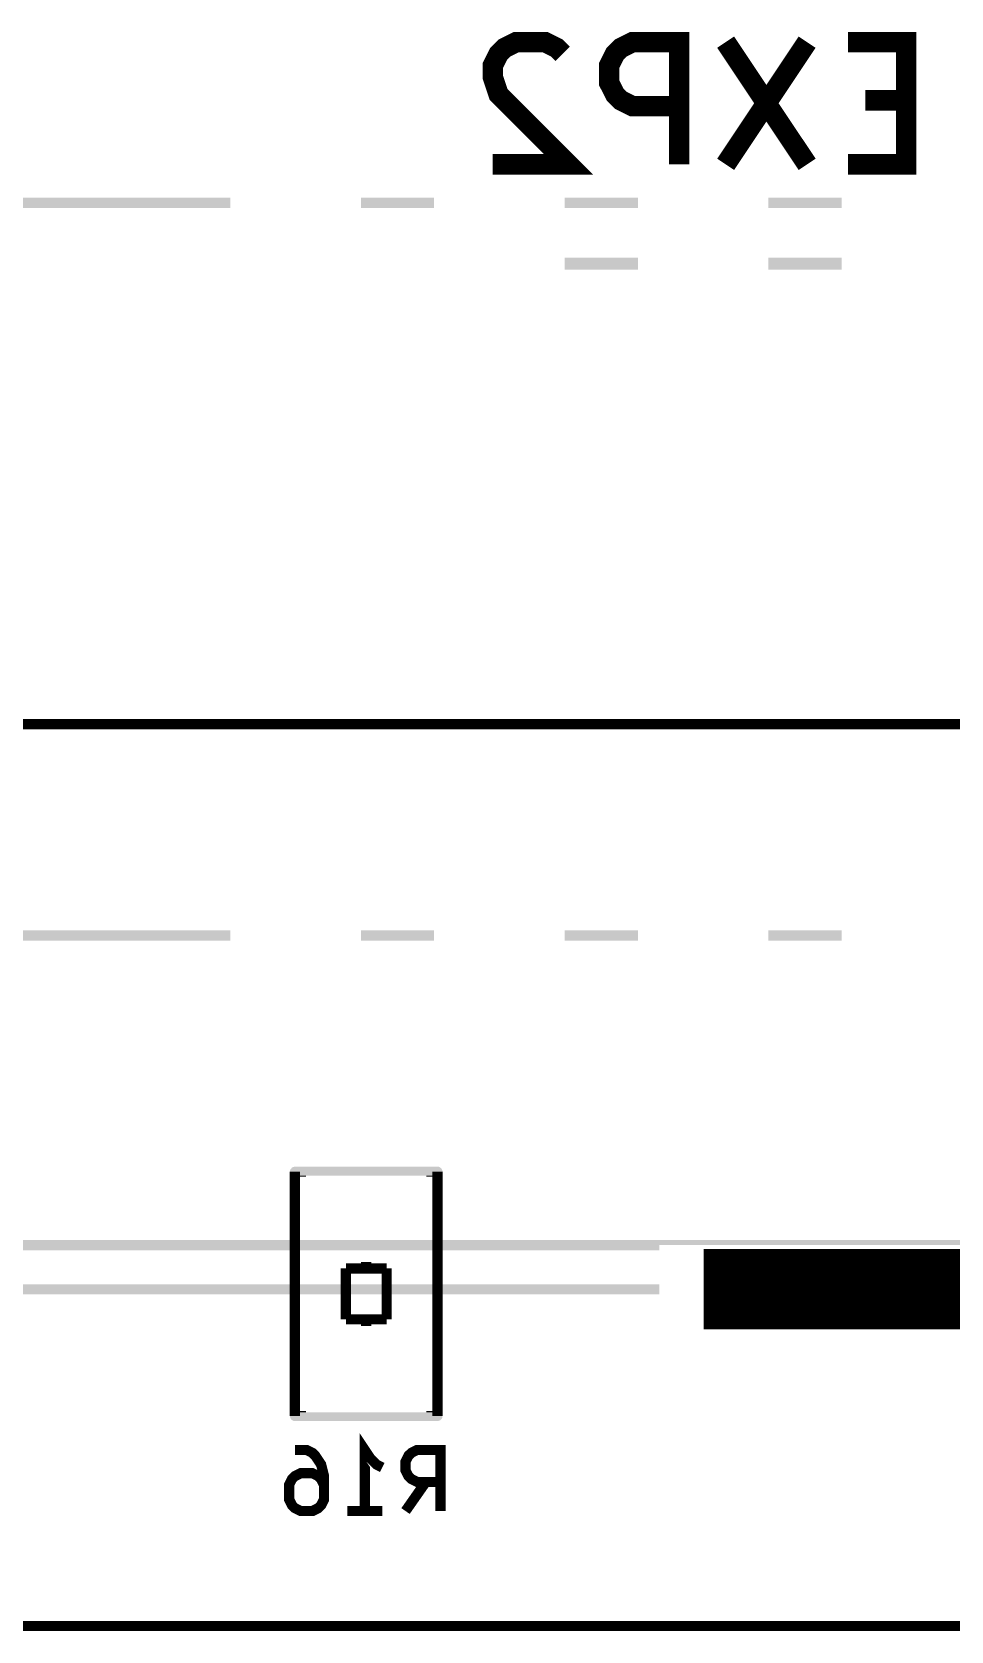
# Model space of a CAD drawing. Extents: x 66 to 205, y -127 to -80.
# Drawn here: x 152.68 to 164.14, y -127.06 to -107.12 of the extents above; entities that cross this region are included whole.
import ezdxf

# ---------------------------------------------------------------- set-up
doc = ezdxf.new("R2010")
doc.units = 0
for name, color, linetype in [('MKSMINI12864-B_SILKS_GBR', 5, 'CONTINUOUS'), ('MKSMINI12864-EDGE_CUTS_GBR', 3, 'CONTINUOUS'), ('MKSMINI12864-F_SILKS_GBR', 11, 'CONTINUOUS'), ('MKSMINI12864-NPTH_DRL', 12, 'CONTINUOUS')]:
    doc.layers.add(name, color=color, linetype=linetype)

msp = doc.modelspace()

# ---------------------------------------------------------------- linework, layer by layer
at = {"layer": 'MKSMINI12864-B_SILKS_GBR'}
for points, const_width in [([(159.294286, -107.38757), (159.221714, -107.315), (159.076572, -107.242428), (158.713714, -107.242428), (158.568572, -107.315), (158.496, -107.38757), (158.423428, -107.532714), (158.423428, -107.677856), (158.496, -107.89557), (159.366858, -108.766428), (158.423428, -108.766428)], 0.254), ([(160.745714, -108.766428), (160.745714, -107.242428), (160.165142, -107.242428), (160.02, -107.315), (159.947428, -107.38757), (159.874858, -107.532714), (159.874858, -107.750428), (159.947428, -107.89557), (160.02, -107.968142), (160.165142, -108.040714), (160.745714, -108.040714)], 0.254), ([(162.342286, -107.242428), (161.326286, -108.766428)], 0.254), ([(161.326286, -107.242428), (162.342286, -108.766428)], 0.254), ([(162.850286, -108.766428), (163.576, -108.766428), (163.576, -107.242428), (162.850286, -107.242428)], 0.254), ([(163.576, -107.968142), (163.068, -107.968142)], 0.254), ([(155.956, -121.3335), (155.956, -124.3815)], 0.127), ([(157.734, -124.3815), (157.734, -121.3335)], 0.127), ([(156.591, -122.54), (156.591, -123.175)], 0.127), ([(156.845, -122.54), (156.591, -122.54)], 0.127), ([(157.099, -122.54), (156.845, -122.54)], 0.127), ([(157.099, -123.175), (157.099, -122.54)], 0.127), ([(156.591, -123.175), (157.099, -123.175)], 0.127), ([(156.826858, -125.566714), (156.826858, -124.804714), (156.899428, -124.91357), (156.972, -124.986142), (157.044572, -125.022428)], 0.127), ([(155.956, -124.804714), (156.101142, -124.804714), (156.173714, -124.841), (156.21, -124.877284), (156.282572, -124.986142), (156.318858, -125.131284), (156.318858, -125.42157), (156.282572, -125.494142), (156.246286, -125.530428), (156.173714, -125.566714), (156.028572, -125.566714), (155.956, -125.530428), (155.919714, -125.494142), (155.883428, -125.42157), (155.883428, -125.240142), (155.919714, -125.16757), (155.956, -125.131284), (156.028572, -125.095), (156.173714, -125.095), (156.246286, -125.131284), (156.282572, -125.16757), (156.318858, -125.240142)], 0.127), ([(157.770286, -125.566714), (157.770286, -124.804714), (157.48, -124.804714), (157.407428, -124.841), (157.371142, -124.877284), (157.334858, -124.949856), (157.334858, -125.058714), (157.371142, -125.131284), (157.407428, -125.16757), (157.48, -125.203856), (157.770286, -125.203856)], 0.127), ([(157.334858, -125.566714), (157.588858, -125.203856)], 0.127), ([(156.609142, -125.566714), (157.044572, -125.566714)], 0.127)]:
    msp.add_lwpolyline(points, dxfattribs=dict(at, const_width=const_width))
for points in [[(150.822052, -109.254354), (150.82743, -109.219204), (155.152, -109.254354), (155.152, -109.219204)], [(150.836414, -109.286886), (150.822052, -109.254354), (155.152, -109.286886), (155.152, -109.254354)], [(150.82743, -109.219204), (150.850862, -109.192456), (155.152, -109.219204), (155.152, -109.192456)], [(150.866012, -109.306594), (150.836414, -109.286886), (155.152, -109.306594), (155.152, -109.286886)], [(150.850862, -109.192456), (150.885, -109.1825), (155.152, -109.192456), (155.152, -109.1825)], [(150.885, -109.3095), (150.866012, -109.306594), (155.152, -109.3095), (155.152, -109.306594)], [(156.778, -109.3095), (156.778, -109.1825), (157.692, -109.3095), (157.692, -109.1825)], [(159.318, -109.3095), (159.318, -109.1825), (160.232, -109.3095), (160.232, -109.1825)], [(161.858, -109.3095), (161.858, -109.1825), (162.772, -109.3095), (162.772, -109.1825)], [(159.318, -110.081), (159.318, -109.931), (160.232, -110.081), (160.232, -109.931)], [(161.858, -110.081), (161.858, -109.931), (162.772, -110.081), (162.772, -109.931)], [(150.8215, -118.388004), (150.827428, -118.361212), (155.152, -118.388004), (155.152, -118.361212)], [(150.831462, -118.42214), (150.8215, -118.388004), (155.152, -118.42214), (155.152, -118.388004)], [(150.827428, -118.361212), (150.850856, -118.33446), (155.152, -118.361212), (155.152, -118.33446)], [(150.858214, -118.44557), (150.831462, -118.42214), (155.152, -118.44557), (155.152, -118.42214)], [(150.850856, -118.33446), (150.884994, -118.3245), (155.152, -118.33446), (155.152, -118.3245)], [(150.88311, -118.45108), (150.858214, -118.44557), (155.152, -118.45108), (155.152, -118.44557)], [(150.885006, -118.4515), (150.88311, -118.45108), (150.885006, -118.4515), (155.152, -118.45108)], [(150.884994, -118.3245), (155.152, -118.32408), (155.152, -118.3245), (155.152, -118.32408)], [(156.778, -118.32392), (157.692, -118.32383), (157.692, -118.32392), (157.692, -118.32383)], [(156.778, -118.45083), (156.778, -118.32392), (157.692, -118.45083), (157.692, -118.32392)], [(156.778, -118.45092), (156.778, -118.45083), (156.778, -118.45092), (157.692, -118.45083)], [(159.318, -118.32367), (160.232, -118.32358), (160.232, -118.32367), (160.232, -118.32358)], [(159.318, -118.45058), (159.318, -118.32367), (160.232, -118.45058), (160.232, -118.32367)], [(159.318, -118.45067), (159.318, -118.45058), (159.318, -118.45067), (160.232, -118.45058)], [(161.858, -118.32342), (162.772, -118.32333), (162.772, -118.32342), (162.772, -118.32333)], [(161.858, -118.45033), (161.858, -118.32342), (162.772, -118.45033), (162.772, -118.32342)], [(161.858, -118.45042), (161.858, -118.45033), (161.858, -118.45042), (162.772, -118.45033)], [(155.910774, -121.292612), (155.921862, -121.279956), (157.782584, -121.292612), (157.763578, -121.279956)], [(155.921862, -121.279956), (155.946042, -121.272904), (157.763578, -121.279956), (157.752986, -121.272904)], [(155.946042, -121.272904), (155.956, -121.27), (157.752986, -121.272904), (157.734, -121.27)], [(155.893052, -121.341854), (155.895608, -121.325144), (157.794388, -121.341854), (157.796946, -121.325144)], [(155.901194, -121.360294), (155.893052, -121.341854), (157.791568, -121.360294), (157.794388, -121.341854)], [(155.895608, -121.325144), (155.89843, -121.306704), (157.796946, -121.325144), (157.788806, -121.306704)], [(155.89843, -121.306704), (155.910774, -121.292612), (157.788806, -121.306704), (157.782584, -121.292612)], [(155.907414, -121.374386), (155.901194, -121.360294), (157.779222, -121.374386), (157.791568, -121.360294)], [(155.918098, -121.3815), (155.907414, -121.374386), (157.77299, -121.3815), (157.779222, -121.374386)], [(155.937012, -121.394094), (155.918098, -121.3815), (156.094, -121.394094), (156.094, -121.3815)], [(155.956, -121.397), (155.937012, -121.394094), (156.094, -121.397), (156.094, -121.394094)], [(157.596, -121.387042), (157.596, -121.3815), (157.768136, -121.387042), (157.77299, -121.3815)], [(157.596, -121.397), (157.596, -121.387042), (157.734, -121.397), (157.768136, -121.387042)], [(156.7815, -122.54), (156.7815, -122.4585), (156.9085, -122.54), (156.9085, -122.4585)], [(156.789316, -122.566792), (156.7815, -122.54), (156.902568, -122.566792), (156.9085, -122.54)], [(156.791456, -122.574136), (156.789316, -122.566792), (156.896134, -122.574136), (156.902568, -122.566792)], [(156.81361, -122.593542), (156.791456, -122.574136), (156.879136, -122.593542), (156.896134, -122.574136)], [(156.818204, -122.597568), (156.81361, -122.593542), (156.865334, -122.597568), (156.879136, -122.593542)], [(156.845, -122.6035), (156.818204, -122.597568), (156.845, -122.6035), (156.865334, -122.597568)], [(156.7815, -123.175), (156.78743, -123.148202), (156.9085, -123.175), (156.900684, -123.148202)], [(156.7815, -123.2565), (156.7815, -123.175), (156.9085, -123.2565), (156.9085, -123.175)], [(156.78743, -123.148202), (156.793862, -123.14086), (156.900684, -123.148202), (156.898542, -123.14086)], [(156.793862, -123.14086), (156.810862, -123.121456), (156.898542, -123.14086), (156.876394, -123.121456)], [(156.810862, -123.121456), (156.824672, -123.117428), (156.876394, -123.121456), (156.871794, -123.117428)], [(156.824672, -123.117428), (156.845, -123.1115), (156.871794, -123.117428), (156.845, -123.1115)], [(155.893052, -124.389854), (155.895608, -124.373144), (157.794388, -124.389854), (157.796946, -124.373144)], [(155.901194, -124.408294), (155.893052, -124.389854), (157.791568, -124.408294), (157.794388, -124.389854)], [(155.895608, -124.373144), (155.89843, -124.354704), (157.796946, -124.373144), (157.788806, -124.354704)], [(155.89843, -124.354704), (155.910774, -124.340612), (157.788806, -124.354704), (157.782584, -124.340612)], [(155.907414, -124.422386), (155.901194, -124.408294), (157.779222, -124.422386), (157.791568, -124.408294)], [(155.926422, -124.435042), (155.907414, -124.422386), (157.768136, -124.435042), (157.779222, -124.422386)], [(155.910774, -124.340612), (155.917004, -124.3335), (157.782584, -124.340612), (157.771904, -124.3335)], [(155.917004, -124.3335), (155.921862, -124.327956), (156.094, -124.3335), (156.094, -124.327956)], [(155.921862, -124.327956), (155.956, -124.318), (156.094, -124.327956), (156.094, -124.318)], [(155.937012, -124.442094), (155.926422, -124.435042), (157.74396, -124.442094), (157.768136, -124.435042)], [(155.956, -124.445), (155.937012, -124.442094), (157.734, -124.445), (157.74396, -124.442094)], [(157.596, -124.320904), (157.596, -124.318), (157.752986, -124.320904), (157.734, -124.318)], [(157.596, -124.3335), (157.596, -124.320904), (157.771904, -124.3335), (157.752986, -124.320904)]]:
    msp.add_solid(points, dxfattribs=at)
at = {"layer": 'MKSMINI12864-EDGE_CUTS_GBR', "const_width": 0.127}
msp.add_lwpolyline([(203.5, -127), (105.5, -127)], dxfattribs=at)
at = {"layer": 'MKSMINI12864-F_SILKS_GBR', "const_width": 0.127}
msp.add_lwpolyline([(114.95, -115.75), (171.65, -115.75)], dxfattribs=at)
at = {"layer": 'MKSMINI12864-F_SILKS_GBR'}
for points in [[(121.892666, -122.21741), (121.873866, -122.1865), (164.707332, -122.21741), (164.726134, -122.1865)], [(121.910486, -122.248896), (121.892666, -122.21741), (164.689514, -122.248896), (164.707332, -122.21741)], [(121.910558, -122.24897), (121.910486, -122.248896), (164.689438, -122.24897), (164.689514, -122.248896)], [(121.910662, -122.249), (121.910558, -122.24897), (164.689338, -122.249), (164.689438, -122.24897)], [(126.101, -122.3135), (126.101, -122.249), (160.499, -122.3135), (160.499, -122.249)], [(148.71872, -122.750378), (148.699538, -122.7365), (160.499, -122.750378), (160.499, -122.7365)], [(148.855448, -122.8635), (148.71872, -122.750378), (160.499, -122.8635), (160.499, -122.750378)]]:
    msp.add_solid(points, dxfattribs=at)
at = {"layer": 'MKSMINI12864-NPTH_DRL', "const_width": 1.00076}
msp.add_lwpolyline([(161.05124, -122.79884), (165.54958, -122.79884)], dxfattribs=at)

doc.saveas('drawing.dxf')
